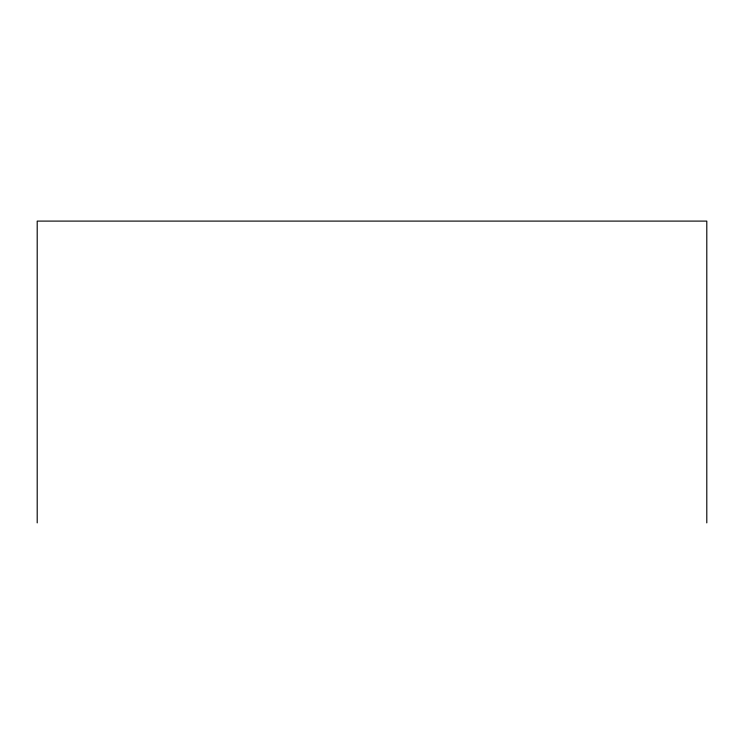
<?xml version="1.0" encoding="UTF-8"?>
<svg xmlns="http://www.w3.org/2000/svg" width="744" height="744" viewBox="0 0 744 744"><rect width="100%" height="100%" fill="white"/><g stroke="black" fill="none" stroke-linecap="round" stroke-linejoin="round"><path stroke-width="1.12" d="M706.8 522.902L706.8 221.098L37.2 221.098L37.2 522.902"/></g></svg>
